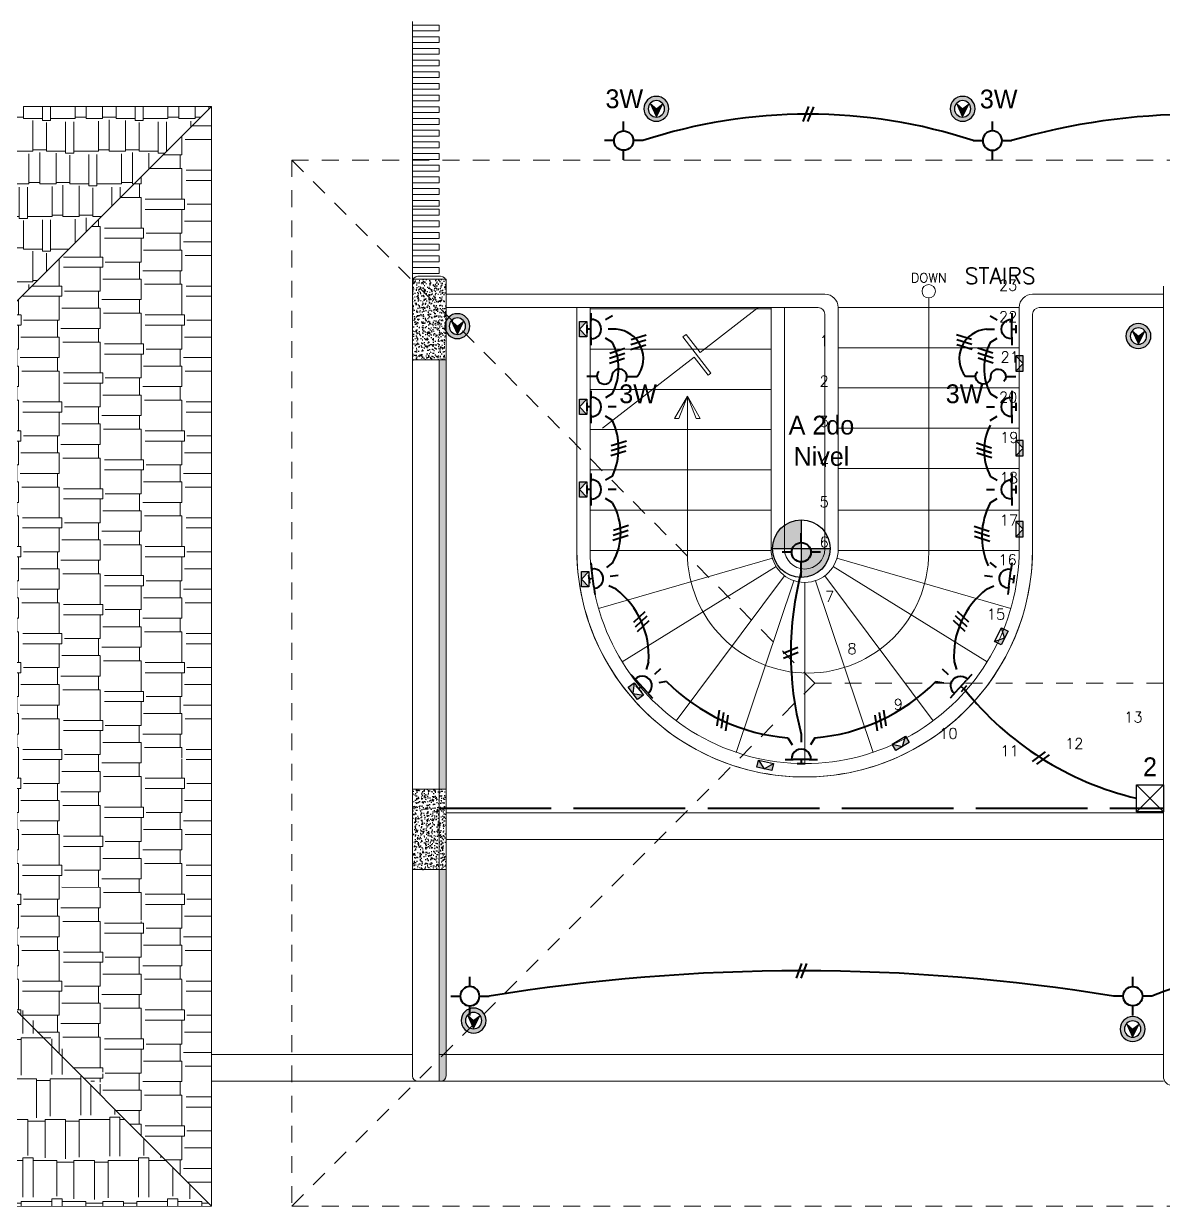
# Model space of a CAD drawing. Header units: metres. Extents: x 14 to 2416, y -346 to 476.
# Drawn here: x 132.48 to 140.98, y -86.97 to -78.15 of the extents above; entities that cross this region are included whole.
import ezdxf

# ---------------------------------------------------------------- set-up
doc = ezdxf.new("R2010")
doc.units = ezdxf.units.M
for name, pattern in [('0', [0]), ('CONTINUA', [0]), ('DASHED', [0.75, 0.5, -0.25]), ('HIDDEN2', [0.1875, 0.125, -0.0625]), ('STYLE_03', [0.5, 0.416656, -0.083344])]:
    doc.linetypes.add(name, pattern=pattern)
doc.layers.get('0').update_dxf_attribs({"linetype": '0', "lineweight": 20})
for name, color, linetype, lineweight in [('A-ANNO-TEXT', 20, 'Continuous', 13), ('A-DOOR', 35, 'Continuous', 5), ('A-WALL', 250, 'Continuous', 20), ('baranda vidrio', 143, 'Continuous', 0), ('baños', 251, 'Continuous', 0), ('Columnas', 7, 'Continuous', 18), ('E Registro Electrico', 36, 'Continuous', 30), ('E Salida Interruptores', 22, 'Continuous', 40), ('E Salida Luces', 22, 'Continuous', 40), ('E Tuberia Emp Losa', 22, 'Continuous', 40), ('MAVA', 1, 'Continuous', 15), ('muros bajitos', 252, 'Continuous', 5), ('piso', 253, 'Continuous', 0), ('textos', 7, 'Continuous', 0)]:
    doc.layers.add(name, color=color, linetype=linetype, lineweight=lineweight)
for name, color, linetype in [('HATCH', 8, 'Continuous'), ('MAVA LUM', 1, 'Continuous'), ('MAVA Luminarias', 1, 'Continuous')]:
    doc.layers.add(name, color=color, linetype=linetype)
doc.layers.add('RELLENO SECCION', color=8, linetype='Continuous', lineweight=0, transparency=0.4)
doc.layers.add('Techos 1', color=7, linetype='HIDDEN2', lineweight=9, true_color=0x42391a)
doc.layers.add('Techos 2do', color=7, linetype='CONTINUA', lineweight=5, true_color=0x42391a)
doc.styles.add('CENTURY GOTHIC', font='GOTHIC.TTF')
doc.styles.add('Roman', font='romans')
doc.styles.get("Standard").update_dxf_attribs({"font": 'arial.ttf', "height": 0.1875})
pattern_1 = [(50, (114.33107, 55.238796), (0.058299094, -0.005100507), [0.006096, -0.067056]), (355, (114.33107, 55.238796), (-0.011277895, 0.06113819), [0.0048768, -0.053644987]), (100.451445, (114.33593, 55.23837), (0.0470212, 0.05603768), [0.005180803, -0.056988878]), (46.1842, (114.33107, 55.25505), (0.086745293, -0.013453545), [0.009144, -0.100584]), (96.63556, (114.3383, 55.25393), (0.075969323, 0.07917636), [0.00777121, -0.085483395]), (351.18415, (114.33107, 55.25505), (0.07596932, 0.07917636), [0.00731519, -0.080467114]), (21, (114.3392, 55.25099), (0.048516605, -0.032724863), [0.006096, -0.067056]), (326, (114.3392, 55.25099), (0.01977665, 0.05894015), [0.0048768, -0.0536448]), (71.451445, (114.34324, 55.24826), (0.068293254, 0.026215286), [0.005180803, -0.05698878]), (37.5, (114.331071, 55.238796), (0.000988353, 0.0270576124), [0, -0.05299456, 0, -0.0544576, 0, -0.053848]), (7.5, (114.33107, 55.238796), (0.021382292, 0.032057784), [0, -0.03104896, 0, -0.05177536, 0, -0.0205232]), (327.5, (114.312946, 55.238796), (0.0433889905, -0.001833198), [0, -0.02032, 0, -0.0633984, 0, -0.0841248]), (317.5, (114.304818, 55.238796), (0.047401338, 0.008136477), [0, -0.026416, 0, -0.04210304, 0, -0.0597408])]

# ---------------------------------------------------------------- blocks, each defined once
blk = doc.blocks.new('lum decorativa')
at = {"layer": 'MAVA Luminarias', "ltscale": 0.3, "transparency": 33554687}
h = blk.add_hatch(color=82, dxfattribs=at)
h.paths.add_polyline_path([(513802.9376, 2035251.3382, 0.414214), (513802.8639, 2035251.2646), (513802.9376, 2035251.2646)])
h.paths.add_polyline_path([(513802.9376, 2035251.1909, 0.414214), (513803.0112, 2035251.2646), (513802.9376, 2035251.2646)])
at = {"layer": 'MAVA Luminarias', "color": 82, "ltscale": 0.3, "transparency": 33554687}
for p, q in [((513802.9376, 2035251.3382), (513802.9376, 2035251.1909)), ((513802.8639, 2035251.2646), (513803.0112, 2035251.2646))]:
    blk.add_line(p, q, dxfattribs=at)
blk.add_circle((513802.9376, 2035251.2646), 0.0737, dxfattribs=at)
blk = doc.blocks.new('dl ip')
at = {"layer": 'MAVA', "transparency": 33554687}
h = blk.add_hatch(color=40, dxfattribs=at)
h.dxf.hatch_style = 1
h.paths.add_polyline_path([(94.7574, -111.2088), (94.7109, -111.2482), (94.6624, -111.2113), (94.7109, -111.3092)])
at = {"layer": 'MAVA Luminarias', "linetype": 'Continuous'}
h = blk.add_hatch(color=40, dxfattribs=at)
h.paths.add_polyline_path([(94.618, -111.2482, 1), (94.8039, -111.2482, 1)])
h.paths.add_polyline_path([(94.7719, -111.2482, -1), (94.6499, -111.2482, -1)], flags=16)
at = {"layer": 'MAVA', "color": 40}
for p, q in [((94.7109, -111.2482), (94.6624, -111.2113)), ((94.6624, -111.2113), (94.7109, -111.3092)), ((94.7109, -111.3092), (94.7574, -111.2088)), ((94.7574, -111.2088), (94.7109, -111.2482))]:
    blk.add_line(p, q, dxfattribs=at)
at = {"layer": 'MAVA Luminarias', "color": 40, "linetype": 'Continuous'}
for radius in [0.093, 0.061]:
    blk.add_circle((94.7109, -111.2482), radius, dxfattribs=at)
blk = doc.blocks.new('step')
at = {"layer": 'MAVA LUM'}
h = blk.add_hatch(color=256, dxfattribs=at)
h.dxf.hatch_style = 1
h.paths.add_polyline_path([(37.159, 46.91), (37.309, 46.91), (37.159, 47.053)])
h.paths.add_polyline_path([(37.458, 47.053), (37.309, 46.91), (37.458, 46.91)])
for p, q in [((37.159, 47.053), (37.309, 46.91)), ((37.309, 46.91), (37.458, 47.053))]:
    blk.add_line(p, q, dxfattribs=at)
blk.add_lwpolyline([(37.159, 47.053), (37.458, 47.053), (37.458, 46.91), (37.159, 46.91)], close=True, dxfattribs=at)
blk = doc.blocks.new('A$C89702949')
at = {"layer": 'HATCH'}
h = blk.add_hatch(dxfattribs=at)
h.set_pattern_fill('AR-CONC', color=256, scale=0.00032)
h.set_pattern_definition(pattern_1)
h.paths.add_polyline_path([(2.3, 5.4), (2.55, 5.4), (2.55, 6), (2.3, 6)])
h = blk.add_hatch(dxfattribs=at)
h.set_pattern_fill('AR-CONC', color=256, scale=0.00032)
h.set_pattern_definition(pattern_1)
h.paths.add_polyline_path([(2.3, 1.6), (2.55, 1.6), (2.55, 2.2), (2.3, 2.2)])
at = {"layer": 'Columnas'}
for points in [[(2.3, 5.4), (2.55, 5.4), (2.55, 6), (2.3, 6)], [(2.3, 1.6), (2.55, 1.6), (2.55, 2.2), (2.3, 2.2)]]:
    blk.add_lwpolyline(points, close=True, dxfattribs=at)
blk = doc.blocks.new('PL BASE 2N NASAS 09')
at = {"layer": 'RELLENO SECCION', "true_color": 0xc7c8ca}
h = blk.add_hatch(color=9, dxfattribs=at)
h.dxf.hatch_style = 1
h.paths.add_polyline_path([(161.1975, -19.8008), (161.1475, -19.8008), (161.1475, -23.0008), (161.1975, -23.0008)])
h.paths.add_polyline_path([(161.1975, -23.6008), (161.1475, -23.6008), (161.1475, -25.0117), (161.1975, -24.9617)])
h.paths.add_polyline_path([(161.1975, -24.9794), (161.1799, -24.9794), (161.1475, -25.0117), (161.1475, -25.1794), (161.1575, -25.1794, 0.414214), (161.1975, -25.1394)])
at = {"layer": 'A-DOOR'}
for points in [[(161.1475, -17.3051), (161.1475, -17.3483), (160.9475, -17.3483), (160.9475, -17.3051)], [(161.1475, -17.3926), (161.1475, -17.4358), (160.9475, -17.4358), (160.9475, -17.3926)], [(161.1475, -17.4791), (161.1475, -17.5224), (160.9475, -17.5224), (160.9475, -17.4791)], [(161.1475, -17.5666), (161.1475, -17.6099), (160.9475, -17.6099), (160.9475, -17.5666)], [(161.1475, -17.6532), (161.1475, -17.6964), (160.9475, -17.6964), (160.9475, -17.6532)], [(161.1475, -17.7407), (161.1475, -17.784), (160.9475, -17.784), (160.9475, -17.7407)], [(161.1475, -17.8272), (161.1475, -17.8705), (160.9475, -17.8705), (160.9475, -17.8272)], [(161.1475, -17.9148), (161.1475, -17.958), (160.9475, -17.958), (160.9475, -17.9148)], [(161.1475, -18.0023), (161.1475, -18.0456), (160.9475, -18.0456), (160.9475, -18.0023)], [(161.1475, -18.0898), (161.1475, -18.1331), (160.9475, -18.1331), (160.9475, -18.0898)], [(161.1475, -18.1764), (161.1475, -18.2196), (160.9475, -18.2196), (160.9475, -18.1764)], [(161.1475, -18.2639), (161.1475, -18.3071), (160.9475, -18.3071), (160.9475, -18.2639)], [(161.1475, -18.3504), (161.1475, -18.3937), (160.9475, -18.3937), (160.9475, -18.3504)], [(161.1475, -18.4379), (161.1475, -18.4812), (160.9475, -18.4812), (160.9475, -18.4379)], [(161.1475, -18.5245), (161.1475, -18.5677), (160.9475, -18.5677), (160.9475, -18.5245)], [(161.1475, -18.612), (161.1475, -18.6553), (160.9475, -18.6553), (160.9475, -18.612)], [(161.1475, -18.6779), (161.1475, -18.7212), (160.9475, -18.7212), (160.9475, -18.6779)], [(161.1475, -18.7654), (161.1475, -18.8087), (160.9475, -18.8087), (160.9475, -18.7654)], [(161.1475, -18.852), (161.1475, -18.8952), (160.9475, -18.8952), (160.9475, -18.852)], [(161.1475, -18.9395), (161.1475, -18.9828), (160.9475, -18.9828), (160.9475, -18.9395)], [(161.1475, -19.026), (161.1475, -19.0693), (160.9475, -19.0693), (160.9475, -19.026)], [(161.1475, -19.1136), (161.1475, -19.1568), (160.9475, -19.1568), (160.9475, -19.1136)]]:
    blk.add_lwpolyline(points, close=True, dxfattribs=at)
at = {"layer": 'A-WALL'}
for p, q in [((160.9475, -25.1394), (160.9475, -19.2179)), ((161.1575, -19.1779), (160.9875, -19.1779)), ((161.1975, -25.1394), (161.1975, -19.2179)), ((166.5475, -19.2517), (166.5475, -25.1417)), ((161.1475, -25.1794), (161.1475, -19.8008)), ((160.9875, -25.1794), (161.1575, -25.1794))]:
    blk.add_line(p, q, dxfattribs=at)
for centre, radius, start, end in [((160.9875, -19.2179), 0.04, 90, 180), ((161.1575, -19.2179), 0.04, 360, 90), ((160.9875, -25.1394), 0.04, 180, 270), ((161.1575, -25.1394), 0.04, 270, 360), ((166.6175, -25.1417), 0.07, 180, 270)]:
    blk.add_arc(centre, radius, start, end, dxfattribs=at)
at = {"layer": 'baranda vidrio'}
blk.add_arc((163.8725, -21.2108), 0.15, 180, 360, dxfattribs=at)
at = {"layer": 'muros bajitos'}
for p, q in [((164.0225, -19.3108), (161.1975, -19.3108)), ((166.5475, -19.3108), (165.5725, -19.3108)), ((163.9725, -19.4108), (161.1975, -19.4108)), ((162.1725, -19.4108), (162.1725, -21.2108)), ((162.2725, -19.4108), (162.2725, -21.2108)), ((163.6225, -19.4108), (163.6225, -21.2108)), ((163.7225, -19.4108), (163.7225, -21.2108)), ((164.0225, -19.4608), (164.0225, -21.2108)), ((164.1225, -19.4108), (164.1225, -21.2108)), ((165.4725, -19.4108), (165.4725, -21.2108)), ((165.5725, -19.4608), (165.5725, -21.2108)), ((166.5505, -19.4108), (165.6225, -19.4108))]:
    blk.add_line(p, q, dxfattribs=at)
for centre, radius, start, end in [((164.0225, -19.4108), 0.1, 0, 90), ((165.5725, -19.4108), 0.1, 90, 180), ((163.9725, -19.4608), 0.05, 0, 90), ((165.6225, -19.4608), 0.05, 90, 180), ((163.8725, -21.2108), 1.7, 180, 0), ((163.8725, -21.2108), 1.6, 180, 0.00098), ((163.8725, -21.2108), 0.25, 180, 0), ((163.8725, -21.2108), 0.15, 180, 0)]:
    blk.add_arc(centre, radius, start, end, dxfattribs=at)
at = {"layer": 'piso'}
for p, q in [((160.9476, -19.2008), (160.9475, -17.2791)), ((162.1725, -19.4108), (162.1725, -21.2108)), ((162.2725, -19.4213), (163.235, -19.4213)), ((163.092, -19.7474), (163.5268, -19.4108)), ((163.235, -19.4213), (163.6225, -19.4213)), ((163.7225, -19.4108), (163.7225, -21.2108)), ((165.4725, -19.4108), (164.1225, -19.4108)), ((162.9875, -19.6123), (162.9644, -19.6301)), ((162.9644, -19.6301), (163.1735, -19.9003)), ((163.092, -19.7474), (162.9875, -19.6123)), ((162.2725, -19.7213), (163.6225, -19.7213)), ((165.4725, -19.7108), (164.1225, -19.7108)), ((162.3641, -20.3108), (163.0481, -19.7814)), ((163.1526, -19.9165), (163.0481, -19.7814)), ((163.1735, -19.9003), (163.1526, -19.9165)), ((165.4725, -20.0108), (164.1225, -20.0108)), ((162.2725, -20.0213), (163.6225, -20.0213)), ((162.2725, -20.3213), (163.6225, -20.3213)), ((165.4725, -20.3108), (164.1225, -20.3108)), ((162.2725, -20.6213), (163.6225, -20.6213)), ((162.2725, -20.6213), (163.6225, -20.6213)), ((165.4725, -20.6108), (164.1225, -20.6108)), ((164.1225, -20.6108), (165.4725, -20.6108)), ((162.2725, -20.9213), (163.6225, -20.9213)), ((165.4725, -20.9213), (164.1225, -20.9213)), ((162.2726, -21.2213), (163.6225, -21.2213)), ((165.4725, -21.2213), (164.1225, -21.2213)), ((163.6324, -21.2802), (162.3355, -21.655)), ((164.1127, -21.2802), (165.4096, -21.655)), ((163.6599, -21.3422), (162.5114, -22.0518)), ((163.7227, -21.4109), (162.9133, -22.4914)), ((164.0224, -21.4109), (164.8318, -22.4914)), ((164.0852, -21.3422), (165.2337, -22.0518)), ((163.7927, -21.4477), (163.3618, -22.7271)), ((163.7927, -21.4477), (163.3618, -22.7271)), ((163.8725, -21.4608), (163.8725, -22.8108)), ((163.8725, -21.4608), (163.8725, -22.8108)), ((163.9523, -21.4477), (164.3833, -22.7271)), ((163.9523, -21.4477), (164.3833, -22.7271)), ((162.9276, -22.2713), (162.9276, -22.2686)), ((161.1975, -23.1779), (166.5475, -23.1779)), ((161.1975, -23.3779), (166.5475, -23.3779)), ((159.4475, -24.9794), (160.9475, -24.9794)), ((161.1475, -24.9794), (166.5475, -24.9794)), ((159.4475, -25.1794), (160.9875, -25.1794)), ((161.1575, -25.1794), (166.5475, -25.1794))]:
    blk.add_line(p, q, dxfattribs=at)
at = {"layer": 'piso', "linetype": 'DASHED', "ltscale": 0.1}
for p, q in [((163.6225, -19.7213), (163.6225, -19.4108)), ((164.1225, -19.7108), (164.1225, -19.4108)), ((164.5101, -20.0108), (164.1225, -20.0108))]:
    blk.add_line(p, q, dxfattribs=at)
at = {"layer": 'piso'}
blk.add_arc((163.8725, -21.2108), 1.7, 180, 0.00098, dxfattribs=at)
at = {"layer": 'Techos 1', "linetype": 'ByBlock'}
for p, q in [((159.4475, -17.9117), (155.3475, -22.0117)), ((158.0475, -17.9117), (159.4475, -17.9117)), ((159.4475, -17.9117), (159.4475, -26.1117)), ((155.3475, -22.0117), (159.4475, -26.1117)), ((159.4475, -26.1117), (149.6475, -26.1118))]:
    blk.add_line(p, q, dxfattribs=at)
at = {"layer": 'Techos 1'}
for p, q in [((160.0475, -18.3117), (160.0475, -26.1117)), ((160.0475, -18.3117), (172.1943, -18.3117)), ((160.0475, -18.3117), (163.9475, -22.2118)), ((160.0475, -26.1117), (163.9475, -22.2118)), ((163.9475, -22.2118), (176.0975, -22.2118)), ((160.0475, -26.1117), (185.4975, -26.1117))]:
    blk.add_line(p, q, dxfattribs=at)
at = {"layer": 'textos'}
for p, q in [((164.7975, -19.3398), (164.7975, -21.2362)), ((162.9975, -20.0726), (162.9018, -20.2384)), ((162.9328, -20.2384), (162.9975, -20.0726)), ((162.9975, -21.2362), (162.9975, -20.0726)), ((163.0933, -20.2384), (162.9975, -20.0726)), ((163.0623, -20.2384), (162.9975, -20.0726)), ((162.9018, -20.2384), (162.9328, -20.2384)), ((163.0623, -20.2384), (163.0933, -20.2384))]:
    blk.add_line(p, q, dxfattribs=at)
blk.add_circle((164.7975, -19.2898), 0.05, dxfattribs=at)
for start, end in [(180, 270), (270, 0)]:
    blk.add_arc((163.8975, -21.2362), 0.9, start, end, dxfattribs=at)
at = {"color": 1}
blk.add_blockref('A$C89702949', (158.6475, -25.2008), dxfattribs=at)
at = {"layer": 'baños', "linetype": 'Continuous', "flags": 8}
for tag, p in [('MODELNUMBER', (167.1329, -5.6306, 0)), ('TRADENAME', (167.1329, -5.6307, 0)), ('PRODUCT', (167.1329, -5.6307, 0)), ('MATERIAL', (167.1329, -5.6307, 0)), ('MODELNUMBER', (168.3076, -5.6306, 0)), ('TRADENAME', (168.3076, -5.6307, 0)), ('PRODUCT', (168.3076, -5.6307, 0)), ('MATERIAL', (168.3076, -5.6307, 0))]:
    blk.add_attdef(tag, p, '', height=0.0000254, rotation=180.00008, dxfattribs=at)
at = {"layer": 'baños', "linetype": 'Continuous'}
for tag, p, rotation in [('MODELNUMBER', (169.2428, -19.7065), 180.00008), ('TRADENAME', (169.2428, -19.7064), 180.00008), ('MATERIAL', (169.243, -19.7063), 180.00008), ('PRODUCT', (169.243, -19.7064), 180.00008), ('MODELNUMBER', (169.9524, -19.7065), 179.99992), ('MATERIAL', (169.9524, -19.7063), 179.99992), ('TRADENAME', (169.9524, -19.7064), 179.99992), ('PRODUCT', (169.9524, -19.7064), 179.99992)]:
    blk.add_attdef(tag, p, '', height=0.0000254, rotation=rotation, dxfattribs=at)
at = {"layer": 'textos'}
for s, insert, char_height, width, attachment_point in [('{\\Fromans|c0;\\H0.8x;STAIRS}', (165.5954, -19.2343), 0.15, 3.404877, 9), ('\\pi1.62843;{\\Fromans|c0;23}', (163.6931, -19.2854), 0.08, 3.386375, 7), ('\\pi1.62843;{\\Fromans|c0;22}', (163.6931, -19.5196), 0.08, 3.386375, 7), ('{\\Fromans|c0;1}', (164.052, -19.6997), 0.08, 3.386375, 9), ('\\pi1.63985;{\\Fromans|c0;21}', (163.6931, -19.8196), 0.08, 3.386375, 7), ('{\\Fromans|c0;2}', (164.052, -19.9997), 0.08, 3.386375, 9), ('\\pi1.62843;{\\Fromans|c0;20}', (163.6931, -20.1196), 0.08, 3.386375, 7), ('{\\Fromans|c0;3}', (164.052, -20.2997), 0.08, 3.386375, 9), ('\\pi1.63604;{\\Fromans|c0;19}', (163.6931, -20.4196), 0.08, 3.386375, 7), ('{\\Fromans|c0;4}', (164.052, -20.5997), 0.08, 3.386375, 9), ('\\pi1.63414;{\\Fromans|c0;18}', (163.6931, -20.7196), 0.08, 3.386375, 7), ('{\\Fromans|c0;5}', (164.052, -20.8997), 0.08, 3.386375, 9), ('\\pi1.63414;{\\Fromans|c0;17}', (163.6931, -21.0358), 0.08, 3.386375, 7), ('{\\Fromans|c0;6}', (164.052, -21.1997), 0.08, 3.386375, 9), ('\\pi1.63414;{\\Fromans|c0;16}', (163.6831, -21.3316), 0.08, 3.386375, 7), ('{\\Fromans|c0;7}', (164.0928, -21.6055), 0.08, 3.386375, 9), ('\\pi1.63414;{\\Fromans|c0;15}', (163.5966, -21.7375), 0.08, 3.386375, 7), ('{\\Fromans|c0;8}', (164.2598, -21.9952), 0.08, 3.386375, 9), ('{\\Fromans|c0;9}', (164.6047, -22.4084), 0.08, 3.386375, 9), ('{\\Fromans|c0;13}', (166.3932, -22.5047), 0.08, 3.386375, 9), ('{\\Fromans|c0;10}', (165.0134, -22.6261), 0.08, 3.386375, 9), ('{\\Fromans|c0;12}', (165.9512, -22.7018), 0.08, 3.386375, 9), ('{\\Fromans|c0;11}', (165.4696, -22.7555), 0.08, 3.386375, 9)]:
    blk.add_mtext(s, dxfattribs=dict(at, insert=insert, char_height=char_height, width=width, attachment_point=attachment_point))
at = {"layer": 'textos', "insert": (164.932, -19.1536), "char_height": 0.07, "attachment_point": 3, "style": 'Roman'}
blk.add_mtext_dynamic_manual_height_columns('DOWN', width=109.130705, gutter_width=50, heights=[0], dxfattribs=at)
blk = doc.blocks.new('PL MUEBLES 2N NASAS 09')
at = {"layer": 'Techos 2do'}
h = blk.add_hatch(dxfattribs=at)
h.set_pattern_fill('AR-RSHKE', color=256, scale=0.0008)
h.set_pattern_definition([(0, (1.32934, 235.69313), (0.51816, 0.24384), [0.12192, -0.1016, 0.14224, -0.06096, 0.18288, -0.08128]), (0, (1.45126, 235.7033), (0.51816, 0.24384), [0.1016, -0.38608, 0.08128, -0.12192]), (0, (1.6951, 235.6779), (0.51816, 0.24384), [0.06096, -0.62992]), (90, (1.32934, 235.69313), (-0.17272, 0.24384), [0.23368, -0.74168]), (90, (1.45126, 235.69313), (-0.17272, 0.24384), [0.2286, -0.74676]), (90, (1.55286, 235.69313), (-0.17272, 0.24384), [0.21336, -0.762]), (90, (1.6951, 235.67789), (-0.17272, 0.24384), [0.23368, -0.74168]), (90, (1.75606, 235.67789), (-0.17272, 0.24384), [0.23368, -0.74168]), (90, (1.93894, 235.69313), (-0.17272, 0.24384), [0.22352, -0.75184])])
h.paths.add_polyline_path([(199.5618, 44.8052), (203.6618, 40.7053), (205.2618, 40.7053), (209.3618, 44.8053), (207.9618, 44.8053), (204.8118, 41.6553), (201.6618, 44.8053)])
h = blk.add_hatch(dxfattribs=at)
h.set_pattern_fill('AR-RSHKE', color=256, scale=0.001, angle=89.99726)
h.set_pattern_definition([(89.9973, (208.9486, 54.50617), (-0.304769, 0.6477146), [0.1524, -0.127, 0.1778, -0.0762, 0.2286, -0.1016]), (89.9973, (208.93592, 54.65857), (-0.304769, 0.6477146), [0.127, -0.4826, 0.1016, -0.1524]), (89.9973, (208.96768, 54.96336), (-0.304769, 0.6477146), [0.0762, -0.7874]), (179.9973, (208.9486, 54.50617), (-0.3048103, -0.2158854), [0.2921, -0.9271]), (179.9973, (208.94862, 54.65857), (-0.3048103, -0.2158854), [0.28575, -0.93345]), (179.9973, (208.94862, 54.78557), (-0.3048103, -0.2158854), [0.2667, -0.9525]), (179.9973, (208.96768, 54.96336), (-0.3048103, -0.2158854), [0.2921, -0.9271]), (179.9973, (208.96768, 55.03956), (-0.3048103, -0.2158854), [0.2921, -0.9271]), (179.9973, (208.94865, 55.26817), (-0.3048103, -0.2158854), [0.2794, -0.9398])])
h.paths.add_polyline_path([(209.3618, 42.8894), (209.3618, 43.5162), (209.3618, 44.8053), (205.2618, 40.7053), (208.5132, 37.4539), (209.3618, 40.8162)])
h.paths.add_polyline_path([(208.5159, 37.4512), (209.3618, 36.6053), (209.3618, 40.8133)])
h = blk.add_hatch(dxfattribs=at)
h.set_pattern_fill('AR-RSHKE', color=256, scale=0.001, angle=180)
h.set_pattern_definition([(180, (0.00952, 45.04422), (-0.6477, -0.3048), [0.1524, -0.127, 0.1778, -0.0762, 0.2286, -0.1016]), (180, (-0.14288, 45.03152), (-0.6477, -0.3048), [0.127, -0.4826, 0.1016, -0.1524]), (180, (-0.44768, 45.06327), (-0.6477, -0.3048), [0.0762, -0.7874]), (270, (0.00952, 45.04422), (0.2159, -0.3048), [0.2921, -0.9271]), (270, (-0.14288, 45.04422), (0.2159, -0.3048), [0.28575, -0.93345]), (270, (-0.26988, 45.04422), (0.2159, -0.3048), [0.2667, -0.9525]), (270, (-0.44768, 45.06327), (0.2159, -0.3048), [0.2921, -0.9271]), (270, (-0.52388, 45.06327), (0.2159, -0.3048), [0.2921, -0.9271]), (270, (-0.75248, 45.04422), (0.2159, -0.3048), [0.2794, -0.9398])])
h.paths.add_polyline_path([(199.5618, 36.6052), (203.6618, 40.7053), (205.2618, 40.7053), (208.2618, 37.7662), (208.3564, 37.6107), (208.526, 37.4412), (209.3618, 36.6053)])
blk.add_line((208.2376, 36.9352), (208.2376, 36.9352))
at = {"layer": 'piso'}
blk.add_line((208.4632, 37.5376), (208.4904, 37.5376), dxfattribs=at)
blk.add_blockref('PL BASE 2N NASAS 09', (49.9143, 62.717))
blk = doc.blocks.new('A$C595364de')
blk.add_blockref('PL MUEBLES 2N NASAS 09', (-199.5618, -36.6052))
blk = doc.blocks.new('*U370')
for p, q in [((0.03, 1.37), (-1.05, -1.48)), ((0.99, 1.37), (-0.09, -1.48))]:
    blk.add_line(p, q)
blk = doc.blocks.new('*U423')
at = {"xscale": 0.03937007874015751, "yscale": 0.03937007874015751, "zscale": 0.03937007874015751, "rotation": 119.392505286179}
blk.add_blockref('*U370', (-0.0026, 0), dxfattribs=at)
blk = doc.blocks.new('*U376')
at = {"layer": 'E Salida Luces'}
for p, q in [((0.075, 0.3), (0.075, 0.15)), ((0.478, 0.25), (0.35, 0.171)), ((0, 0.075), (0, -0.075)), ((0.075, 0), (0, 0)), ((0.075, -0.15), (0.075, 0.15)), ((0.075, -0.15), (0.075, -0.3)), ((0.478, -0.25), (0.35, -0.171)), ((0.549, 0), (0.399, 0))]:
    blk.add_line(p, q, dxfattribs=at)
blk.add_arc((0.087, 0), 0.181, 266.1195, 93.8805, dxfattribs=at)
blk = doc.blocks.new('*U595')
at = {"layer": 'E Salida Luces'}
for p, q in [((0.037, 0.307), (0.056, 0.158)), ((0.443, 0.308), (0.326, 0.214)), ((-0.009, 0.075), (0.009, -0.075)), ((0.075, 0.009), (0, 0)), ((0.093, -0.14), (0.056, 0.158)), ((0.545, 0.069), (0.396, 0.05)), ((0.093, -0.14), (0.112, -0.289)), ((0.506, -0.188), (0.369, -0.126))]:
    blk.add_line(p, q, dxfattribs=at)
blk.add_arc((0.087, 0.011), 0.181, 273.3182, 101.0793, dxfattribs=at)
blk = doc.blocks.new('*U594')
at = {"layer": 'E Salida Luces'}
for p, q in [((0.182, 0.508), (0.141, 0.363)), ((-0.149, 0.272), (-0.047, 0.161)), ((0.404, 0.373), (0.293, 0.271)), ((-0.051, 0.055), (0.051, -0.055)), ((0.157, -0.059), (-0.047, 0.161)), ((0.055, 0.051), (0, 0)), ((0.521, 0.14), (0.373, 0.112)), ((0.157, -0.059), (0.259, -0.17))]:
    blk.add_line(p, q, dxfattribs=at)
blk.add_arc((0.064, 0.059), 0.181, 308.8216, 136.5827, dxfattribs=at)
blk = doc.blocks.new('*U585')
at = {"xscale": 0.0393700787401575, "yscale": 0.0393700787401575, "zscale": 0.0393700787401575, "rotation": 2.686777310694097}
blk.add_blockref('*U370', (0.0011, 0.0023), dxfattribs=at)
blk = doc.blocks.new('*U586')
at = {"xscale": 0.0393700787401575, "yscale": 0.0393700787401575, "zscale": 0.0393700787401575, "rotation": 2.686777310694097}
blk.add_blockref('*U370', (0.0011, 0.0023), dxfattribs=at)
blk = doc.blocks.new('*U377')
at = {"layer": 'E Salida Luces'}
for p, q in [((-0.25, 0.478), (-0.171, 0.35)), ((0, 0.549), (0, 0.399)), ((0.25, 0.478), (0.171, 0.35)), ((-0.3, 0.075), (-0.15, 0.075)), ((0.15, 0.075), (-0.15, 0.075)), ((-0.075, 0), (0.075, 0)), ((0, 0.075), (0, 0)), ((0.15, 0.075), (0.3, 0.075))]:
    blk.add_line(p, q, dxfattribs=at)
blk.add_arc((0, 0.087), 0.181, 356.1195, 183.8805, dxfattribs=at)
blk = doc.blocks.new('*U456')
at = {"layer": 'E Salida Interruptores'}
for p, q in [((0.075, 0), (0, 0)), ((0.3, 0), (0.375, 0))]:
    blk.add_line(p, q, dxfattribs=at)
for centre, start, end in [((0.13125, 0), 138.189685, 0), ((0.24375, 0), 318.189685, 180)]:
    blk.add_arc(centre, 0.05625, start, end, dxfattribs=at)
blk = doc.blocks.new('*U457')
at = {"layer": 'E Salida Interruptores'}
for p, q in [((0.075, 0), (0, 0)), ((0.3, 0), (0.375, 0))]:
    blk.add_line(p, q, dxfattribs=at)
for centre, start, end in [((0.13125, 0), 0, 221.810315), ((0.24375, 0), 180, 41.810315)]:
    blk.add_arc(centre, 0.05625, start, end, dxfattribs=at)
blk = doc.blocks.new('*U502')
at = {"layer": 'E Salida Luces', "linetype": 'Continuous'}
for p, q in [((0, 0.358), (0, 0.181)), ((-0.358, 0.001), (-0.18, 0.001)), ((0.18, 0.001), (0.358, 0.001)), ((0, -0.179), (0, -0.357))]:
    blk.add_line(p, q, dxfattribs=at)
blk.add_circle((0, 0.001), 0.18, dxfattribs=at)
blk = doc.blocks.new('*U597')
at = {"xscale": 0.03937007874015751, "yscale": 0.03937007874015751, "zscale": 0.03937007874015751, "rotation": 358.9296091411539}
blk.add_blockref('*U370', (0.0013, 0.0022), dxfattribs=at)
blk = doc.blocks.new('*U486')
at = {"layer": 'E Salida Luces', "linetype": 'Continuous'}
for p, q in [((0, 0.358), (0, 0.181)), ((-0.358, 0.001), (-0.18, 0.001)), ((0.18, 0.001), (0.358, 0.001)), ((0, -0.179), (0, -0.357))]:
    blk.add_line(p, q, dxfattribs=at)
blk.add_circle((0, 0.001), 0.18, dxfattribs=at)
blk = doc.blocks.new('*U660')
at = {"xscale": 0.03937007874015751, "yscale": 0.03937007874015751, "zscale": 0.03937007874015751, "rotation": 269.5925371846969}
blk.add_blockref('*U370', (0.0023, -0.0012), dxfattribs=at)
blk = doc.blocks.new('*U383')
at = {"layer": 'E Registro Electrico'}
for p, q in [((1, 0.5), (0, -0.5)), ((1, -0.5), (0, 0.5))]:
    blk.add_line(p, q, dxfattribs=at)
blk.add_lwpolyline([(1, 0.5), (1, -0.5), (0, -0.5), (0, 0.5)], close=True, dxfattribs=at)
blk = doc.blocks.new('*U702')
at = {"xscale": 0.03937007874015751, "yscale": 0.03937007874015751, "zscale": 0.03937007874015751, "rotation": 57.0765196591654}
blk.add_blockref('*U370', (-0.0012, 0.0023), dxfattribs=at)
blk = doc.blocks.new('*U739')
at = {"xscale": 0.03937007874015751, "yscale": 0.03937007874015751, "zscale": 0.03937007874015751, "rotation": 269.7905482150756}
blk.add_blockref('*U370', (0.0023, -0.0012), dxfattribs=at)

msp = doc.modelspace()

# ---------------------------------------------------------------- linework, layer by layer
at = {"layer": 'E Salida Luces'}
for centre, radius, start, end in [((138.3266, -82.7594), 3.9313, 71.73758, 108.26242), ((141.2144, -83.7242), 4.8937, 73.74335, 106.25397), ((136.8792, -80.6497), 0.2192, 321.89, 85.51411), ((139.6741, -80.6497), 0.2192, 94.48589, 218.11), ((136.4957, -80.7213), 0.4178, 332.9607, 27.05656), ((140.0576, -80.7213), 0.4178, 152.94344, 207.0393), ((140.0576, -80.7213), 0.4178, 152.94344, 207.0393), ((136.4227, -81.3189), 0.4911, 335.00963, 24.99037), ((140.0576, -81.3364), 0.4178, 152.94344, 207.0393), ((136.4937, -81.9508), 0.4361, 329.53502, 30.94418), ((140.1583, -81.9771), 0.5351, 152.07537, 204.03503), ((140.5577, -82.8448), 2.3604, 165.1062, 194.84915), ((136.514, -82.8651), 0.6242, 355.83051, 52.40799), ((140.0393, -82.8651), 0.6242, 127.59201, 184.16949), ((138.2956, -82.0403), 1.443, 224.83253, 265.2488), ((138.2567, -82.0403), 1.443, 274.7512, 315.16747), ((141.3137, -81.6604, 0), 2.3312, 218.53584, 256.67903), ((138.2766, -99.6582, 0), 14.443, 80.72029, 99.27971), ((141.5645, -87.0154, 0), 1.746, 87.73196, 112.66397)]:
    msp.add_arc(centre, radius, start, end, dxfattribs=at)
at = {"layer": 'MAVA', "color": 150, "linetype": 'STYLE_03', "lineweight": 40, "ltscale": 2}
msp.add_line((135.5782, -84.0017), (140.9785, -84.0017), dxfattribs=at)

# ---------------------------------------------------------------- block references
at = {"layer": 'A-ANNO-TEXT'}
msp.add_blockref('A$C595364de', (124.0766, -86.9711), dxfattribs=at)
at = {"layer": 'E Salida Luces', "yscale": 0.4, "zscale": 0.4, "rotation": 180}
for name, p, xscale in [('*U486', (136.9516, -79.0258), 0.4), ('*U486', (139.7016, -79.0258), -0.4), ('*U502', (138.2766, -82.0948), 0.4), ('*U486', (135.8046, -85.4039), -0.4), ('*U486', (140.7487, -85.4039), 0.4)]:
    msp.add_blockref(name, p, dxfattribs=dict(at, xscale=xscale))
at = {"layer": 'E Salida Luces', "yscale": 0.4, "zscale": 0.4}
for name, p, xscale in [('*U376', (136.6766, -80.4312), 0.4), ('*U376', (139.8767, -80.4312), -0.4), ('*U376', (136.6766, -81.0113), 0.4), ('*U376', (139.8766, -81.0113), -0.4), ('*U376', (136.6766, -81.6265), 0.4), ('*U376', (139.8766, -81.6265), -0.4), ('*U595', (136.6925, -82.2952), 0.4), ('*U595', (139.8607, -82.2952), -0.4), ('*U594', (137.0639, -83.1137), 0.4), ('*U594', (139.4893, -83.1137), -0.4), ('*U377', (138.2761, -83.6695), 0.4)]:
    msp.add_blockref(name, p, dxfattribs=dict(at, xscale=xscale))
at = {"layer": 'E Salida Luces', "linetype": 'CONTINUA', "ltscale": 80, "xscale": 0.2, "yscale": 0.2, "zscale": 0.2}
msp.add_blockref('*U383', (140.7766, -83.9289), dxfattribs=at)
at = {"layer": 'E Tuberia Emp Losa'}
for name, p, xscale, yscale, zscale, rotation in [('*U660', (138.3266, -78.8281), 0.9842519685039597, 0.9842519685039597, 0.9842519685039597, 90.00000000000001), ('*U586', (137.0626, -80.5098), -0.9842519685039597, 0.9842519685039597, 0.9842519685039484, 90), ('*U586', (139.4907, -80.5098), 0.9842519685039597, 0.9842519685039597, 0.9842519685039597, 270), ('*U586', (136.9039, -80.6101), -0.9842519685039597, 0.9842519685039597, 0.9842519685039484, 90), ('*U585', (137.0608, -80.547), -0.9842519685039597, 0.9842519685039597, 0.9842519685039484, 90), ('*U585', (139.4924, -80.547), 0.9842519685039597, 0.9842519685039597, 0.9842519685039597, 270), ('*U586', (139.6493, -80.6101), 0.9842519685039597, 0.9842519685039597, 0.9842519685039597, 270), ('*U585', (136.9022, -80.6473), -0.9842519685039597, 0.9842519685039597, 0.9842519685039484, 90), ('*U585', (139.651, -80.6473), 0.9842519685039597, 0.9842519685039597, 0.9842519685039597, 270), ('*U586', (136.9147, -81.3003), -0.9842519685039597, 0.9842519685039597, 0.9842519685039484, 90), ('*U586', (139.6389, -81.3178), 0.9842519685039597, 0.9842519685039597, 0.9842519685039597, 270), ('*U585', (136.9129, -81.3375), -0.9842519685039597, 0.9842519685039597, 0.9842519685039484, 90), ('*U585', (139.6406, -81.3551), 0.9842519685039597, 0.9842519685039597, 0.9842519685039597, 270), ('*U586', (136.9308, -81.9304), -0.9842519685039597, 0.9842519685039597, 0.9842519685039484, 90), ('*U586', (139.6226, -81.9404), 0.9842519685039597, 0.9842519685039597, 0.9842519685039597, 270), ('*U585', (136.929, -81.9676), -0.9842519685039597, 0.9842519685039597, 0.9842519685039484, 90), ('*U585', (139.6243, -81.9776), 0.9842519685039597, 0.9842519685039597, 0.9842519685039597, 270), ('*U586', (137.0767, -82.5928), -0.9842519685039597, 0.9842519685039597, 0.9842519685039484, 114.8168016234995), ('*U585', (137.0907, -82.6273), -0.9842519685039597, 0.9842519685039597, 0.9842519685039484, 114.8168016234995), ('*U585', (139.4625, -82.6273), 0.9842519685039597, 0.9842519685039597, 0.9842519685039597, 245.1831983765005), ('*U586', (139.4766, -82.5928), 0.9842519685039597, 0.9842519685039597, 0.9842519685039597, 245.1831983765005), ('*U597', (138.1973, -82.8439), -0.9842519685039484, 0.9842519685039484, 0.9842519685039484, 90), ('*U423', (137.6705, -83.3393), -0.9842519685039484, 0.9842519685039484, 0.9842519685039484, 90), ('*U423', (137.7029, -83.3576), -0.9842519685039484, 0.9842519685039484, 0.9842519685039484, 90), ('*U423', (138.8494, -83.3576), 0.9842519685039484, 0.9842519685039484, 0.9842519685039484, 270), ('*U423', (138.8818, -83.3393), 0.9842519685039484, 0.9842519685039484, 0.9842519685039484, 270), ('*U702', (140.0649, -83.6288, 0), 0.9842519685039484, 0.9842519685039484, 0.9842519685039484, 90.00000000000001), ('*U739', (138.2766, -85.2152, 0), 0.9842519685039484, 0.9842519685039484, 0.9842519685039484, 90.00000000000001)]:
    msp.add_blockref(name, p, dxfattribs=dict(at, xscale=xscale, yscale=yscale, zscale=zscale, rotation=rotation))
msp.add_blockref('*U456', (136.6766, -80.785), dxfattribs=at)
at = {"layer": 'E Tuberia Emp Losa', "xscale": -1}
msp.add_blockref('*U457', (139.8766, -80.785), dxfattribs=at)
at = {"layer": 'MAVA LUM', "yscale": 0.383479379982439, "zscale": 0.383479379982439}
for p, xscale, rotation in [((118.6304, -66.127), 0.383479379982439, 270.009205254512), ((157.9181, -66.3769), -0.383479379982439, 90.0092052545085), ((118.6305, -66.7071), 0.383479379982439, 270.009205254512), ((157.9181, -67.0081), -0.383479379982439, 90.0092052545085), ((118.6305, -67.3222), 0.383479379982439, 270.009205254512), ((157.9181, -67.6131), -0.383479379982439, 90.0092052545085), ((118.6464, -67.991), 0.383479379982439, 270.009205254512), ((149.144, -103.7301), 0.383479379982439, 62.50395541285893), ((114.0402, -82.6864), 0.383479379982439, 307.347995654387), ((135.8115, -106.3006), 0.383479379982439, 30.44284069175168), ((120.0649, -98.0846), 0.383479379982439, 347.2069528202817)]:
    msp.add_blockref('step', p, dxfattribs=dict(at, xscale=xscale, rotation=rotation))
at = {"layer": 'MAVA Luminarias', "xscale": -1}
for p in [(231.9063, 32.4593), (234.1902, 32.4593), (230.4225, 30.839), (235.5019, 30.7649), (230.5431, 25.6622), (235.4586, 25.5986)]:
    msp.add_blockref('dl ip', p, dxfattribs=at)
at = {"layer": 'MAVA Luminarias', "color": 82, "xscale": 2.91286913078865, "yscale": 2.91286913078865, "zscale": 2.91286913078865}
msp.add_blockref('lum decorativa', (-1496502.4396, -5928502.65), dxfattribs=at)

# ---------------------------------------------------------------- texts
at = {"layer": 'E Tuberia Emp Losa', "char_height": 0.14, "attachment_point": 5, "style": 'CENTURY GOTHIC'}
for s, insert, width in [('3W', (136.9564, -78.715), 0.836737), ('3W', (139.7485, -78.7166), 0.836737), ('3W', (137.0592, -80.9143), 0.836737), ('3W', (139.494, -80.9143), 0.836737), ('A 2do Nivel', (138.4266, -81.2646), 0.511711), ('2 ', (140.8772, -83.6941), 0.276812)]:
    msp.add_mtext(s, dxfattribs=dict(at, insert=insert, width=width))

doc.saveas('drawing.dxf')
